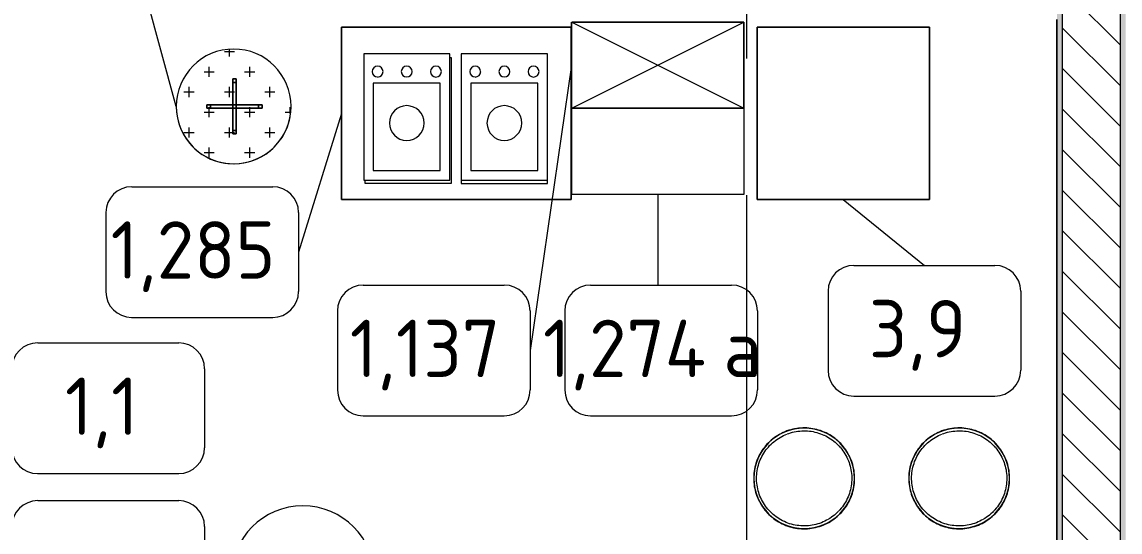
# Model space of a CAD drawing. Header units: millimetres. Extents: x -2766 to 205613, y -8553 to 29000.
# Drawn here: x 27085 to 30910, y 5293 to 7071 of the extents above; entities that cross this region are included whole.
import ezdxf

# ---------------------------------------------------------------- set-up
doc = ezdxf.new("R2010")
doc.units = ezdxf.units.MM
doc.linetypes.add('Осевая', pattern=[3175, 635, -476.25, 1587.5, -476.25])
for name, color, linetype, lineweight in [('A-AREA-IDEN', 7, 'Continuous', 9), ('A-WALL', 7, 'Continuous', 9), ('I-FURN', 7, 'Continuous', 9), ('I-FURN-IDEN', 7, 'Continuous', 9), ('I-WALL', 7, 'Continuous', 9), ('P-SANR-FIXT', 7, 'Continuous', 9), ('P-SANR-FIXT-2', 7, 'Continuous', 13), ('Оси-2', 7, 'Осевая', 9)]:
    doc.layers.add(name, color=color, linetype=linetype, lineweight=lineweight)
for name, color, linetype, lineweight, true_color in [('A-WALL-1', 9, 'Continuous', 9, 0x808080), ('A-WALL-FNSH-1', 9, 'Continuous', 9, 0x808080), ('I-FURN-1', 9, 'Continuous', 9, 0x808080), ('P-SANR-FIXT-1', 9, 'Continuous', 13, 0x808080)]:
    doc.layers.add(name, color=color, linetype=linetype, lineweight=lineweight, true_color=true_color)
doc.styles.add('GOST Common', font='GOST_Common.ttf', dxfattribs={"height": 200})
pattern_1 = [(0, (0, 0), (121.92, 30.48), [10.058, -81.382, 10.058, -81.382, -487.68]), (0, (0, 0), (121.92, 30.48), [-182.88, 10.058, -172.822, 10.058, -81.382, -213.36]), (0, (0, 0), (121.92, 30.48), [-457.2, 10.058, -50.902, 10.058, -142.342]), (120, (45.72, 15.24), (-87.356454, 90.345817), [10.058, -81.382, 10.058, -81.382, -487.68]), (120, (45.72, 15.24), (-87.356454, 90.345817), [-182.88, 10.058, -172.822, 10.058, -81.382, -213.36]), (120, (45.72, 15.24), (-87.356454, 90.345817), [-457.2, 10.058, -50.902, 10.058, -142.342]), (240, (60.96, 76.2), (-34.563546, -120.825817), [10.058, -81.382, 10.058, -81.382, -487.68]), (240, (60.96, 76.2), (-34.563546, -120.825817), [-182.88, 10.058, -172.822, 10.058, -81.382, -213.36]), (240, (60.96, 76.2), (-34.563546, -120.825817), [-457.2, 10.058, -50.902, 10.058, -142.342])]

# ---------------------------------------------------------------- blocks, each defined once
blk = doc.blocks.new('DOO_2D_Мойка двойная - 800х600-18611705-План расстановки мебели и оборудования 2 этажа в осях 1-12')
at = {"layer": 'P-SANR-FIXT-1'}
for p, q in [((-400, -420), (-400, 180)), ((-400, 180), (400, 180)), ((400, 180), (400, -420)), ((-22.5, 75), (-17.5, 75)), ((-17.5, 75), (-17.5, -365)), ((-317.5, -365), (-317.5, -352.4)), ((-17.5, -365), (-317.5, -365)), ((17.5, -352.4), (17.5, -365)), ((17.5, -365), (317.5, -365)), ((317.5, -365), (317.5, -352.4)), ((400, -420), (-400, -420))]:
    blk.add_line(p, q, dxfattribs=at)
blk = doc.blocks.new('вешалка - 1_15-26230894-План расстановки мебели и оборудования 2 этажа в осях 1-12')
at = {"layer": 'I-FURN'}
h = blk.add_hatch(dxfattribs=at)
h.set_pattern_fill('FP_90', color=256, style=0, pattern_type=2)
h.set_pattern_definition([(0, (-27822.396, -6776.49), (70.485, 70.485), [35.242, -105.727]), (90, (-27804.775, -6794.11), (-70.485, 70.485), [35.242, -105.727])])
h.paths.add_polyline_path([(24.1, -198.5), (70.9, -187), (113.6, -164.6), (149.7, -132.6), (177.1, -92.9), (194.2, -47.9), (200, 0), (194.2, 47.9), (177.1, 92.9), (149.7, 132.6), (113.6, 164.6), (70.9, 187), (23.2, 198.5), (-24.1, 198.5), (-70.9, 187), (-113.6, 164.6), (-149.7, 132.6), (-177.1, 92.9), (-194.2, 47.9), (-200, 0), (-194.2, -47.9), (-177.1, -92.9), (-149.7, -132.6), (-113.6, -164.6), (-70.9, -187), (-24.1, -198.5)])
at = {"layer": 'I-FURN-1'}
for p, q in [((9, 96), (-3, 96)), ((-3, 96), (-3, 84)), ((-3, 84), (-3, 96)), ((-3, 96), (9, 96)), ((9, 96), (-3, 96)), ((-3, 96), (-3, 84)), ((-3, 84), (-3, 96)), ((-3, 96), (9, 96)), ((-3, 84), (9, 84)), ((9, 84), (-3, 84)), ((-3, 84), (-3, 6)), ((-3, 6), (-3, 84)), ((9, 84), (9, 96)), ((9, 96), (9, 84)), ((9, 84), (9, 96)), ((9, 96), (9, 84)), ((9, 6), (9, 84)), ((9, 84), (9, 6)), ((-81, 6), (-93, 6)), ((-93, 6), (-93, -6)), ((-93, -6), (-93, 6)), ((-93, 6), (-81, 6)), ((-81, 6), (-93, 6)), ((-93, 6), (-93, -6)), ((-93, -6), (-93, 6)), ((-93, 6), (-81, 6)), ((-81, -6), (-81, 6)), ((-81, 6), (-81, -6)), ((-3, 6), (-81, 6)), ((-81, 6), (-3, 6)), ((9, 6), (-3, 6)), ((-3, 6), (-3, -6)), ((-3, -6), (-3, 6)), ((-3, 6), (9, 6)), ((87, 6), (9, 6)), ((9, 6), (87, 6)), ((9, -6), (9, 6)), ((9, 6), (9, -6)), ((99, 6), (87, 6)), ((87, 6), (87, -6)), ((87, -6), (87, 6)), ((87, 6), (99, 6)), ((99, 6), (87, 6)), ((87, 6), (99, 6)), ((99, -6), (99, 6)), ((99, 6), (99, -6)), ((99, -6), (99, 6)), ((99, 6), (99, -6)), ((-93, -6), (-81, -6)), ((-81, -6), (-93, -6)), ((-93, -6), (-81, -6)), ((-81, -6), (-93, -6)), ((-81, -6), (-3, -6)), ((-3, -6), (-81, -6)), ((-3, -6), (-3, -84)), ((-3, -84), (-3, -6)), ((-3, -6), (9, -6)), ((9, -6), (-3, -6)), ((9, -84), (9, -6)), ((9, -6), (87, -6)), ((87, -6), (9, -6)), ((9, -6), (9, -84)), ((87, -6), (99, -6)), ((99, -6), (87, -6)), ((87, -6), (99, -6)), ((99, -6), (87, -6)), ((9, -84), (-3, -84)), ((-3, -84), (-3, -96)), ((-3, -96), (-3, -84)), ((-3, -84), (9, -84)), ((-3, -84), (-3, -96)), ((-3, -96), (-3, -84)), ((-3, -96), (9, -96)), ((9, -96), (-3, -96)), ((-3, -96), (9, -96)), ((9, -96), (-3, -96)), ((9, -96), (9, -84)), ((9, -84), (9, -96)), ((9, -96), (9, -84)), ((9, -84), (9, -96))]:
    blk.add_line(p, q, dxfattribs=at)
for start, end in [(360, 180), (0, 180), (180, 360), (332.3077, 0), (180, 332.3077)]:
    blk.add_arc((0, 0), 200, start, end, dxfattribs=at)
blk = doc.blocks.new('Холодильник встроенный 1180 мм - 3_9-25480617-План расстановки мебели и оборудования 2 этажа в осях 1-12')
at = {"layer": 'I-FURN-1'}
for p, q in [((305.1, 329.9), (-294.9, 329.9)), ((-294.9, 329.9), (-294.9, -270.1)), ((-294.9, -270.1), (-294.9, 329.9)), ((-294.9, 329.9), (305.1, 329.9)), ((305.1, -270.1), (305.1, 329.9)), ((305.1, 329.9), (305.1, -270.1)), ((-294.9, -270.1), (305.1, -270.1)), ((305.1, -270.1), (-294.9, -270.1))]:
    blk.add_line(p, q, dxfattribs=at)
blk = doc.blocks.new('Шкаф параметрический - 1_137-26238011-План расстановки мебели и оборудования 2 этажа в осях 1-12')
at = {"layer": 'I-FURN-1'}
for p, q in [((0, 0), (0, -300)), ((0, -300), (0, 0)), ((0.2, -299.9), (600, 0)), ((600, 0), (0.2, 0)), ((0.2, 0), (600, 0)), ((600, -300), (600, 0)), ((600, 0), (600, -300)), ((0.2, -0.1), (600, -300)), ((0.2, -300), (600, -300)), ((600, -300), (0.2, -300))]:
    blk.add_line(p, q, dxfattribs=at)
blk = doc.blocks.new('Стол базовый прямоугольный - 1_274а-26238015-План расстановки мебели и оборудования 2 этажа в осях 1-12')
at = {"layer": 'I-FURN-1'}
for p, q in [((-300, 300), (300, 300)), ((-300, -300), (-300, 300)), ((300, 300), (300, -300)), ((300, -300), (-300, -300))]:
    blk.add_line(p, q, dxfattribs=at)
blk = doc.blocks.new('Stool _3_ - Aluminium Stool-25468964-План расстановки мебели и оборудования 2 этажа в осях 1-12')
at = {"layer": 'I-FURN-1'}
blk.add_line((-1.2, 165.8), (3.8, 165.7), dxfattribs=at)
at = {"layer": 'I-FURN-1', "flags": 128}
for points in [[(175.8, 0), (175.7, 7), (175.2, 14), (174.5, 21), (173.6, 28), (172.3, 34.9), (170.8, 41.8), (169, 48.6), (166.9, 55.3), (164.5, 61.9), (161.9, 68.5), (159.1, 74.9), (155.9, 81.2), (152.6, 87.4), (148.9, 93.4), (145.1, 99.3), (141, 105), (136.7, 110.5), (132.2, 115.9), (127.4, 121.1), (122.5, 126.1), (117.3, 130.9), (112, 135.5), (106.5, 139.9), (100.8, 144), (95, 147.9), (89, 151.6), (82.9, 155), (76.6, 158.2), (70.2, 161.2), (63.7, 163.9), (57.1, 166.3), (50.4, 168.4), (43.6, 170.3), (36.8, 171.9), (29.9, 173.2), (22.9, 174.3), (15.9, 175.1), (8.9, 175.6), (1.9, 175.8), (-5.1, 175.7), (-12.2, 175.4), (-19.2, 174.8), (-26.1, 173.8), (-33.1, 172.7), (-39.9, 171.2), (-46.8, 169.5), (-53.5, 167.5), (-60.1, 165.2), (-66.7, 162.6), (-73.2, 159.9), (-79.5, 156.8), (-85.7, 153.5), (-91.8, 149.9), (-97.7, 146.2), (-103.5, 142.1), (-109.1, 137.9), (-114.5, 133.4), (-119.7, 128.7), (-124.8, 123.8), (-129.6, 118.7), (-134.3, 113.5), (-138.7, 108), (-142.9, 102.4), (-146.9, 96.6), (-150.6, 90.6), (-154.1, 84.5), (-157.4, 78.3), (-160.4, 71.9), (-163.2, 65.5), (-165.6, 58.9), (-167.9, 52.2), (-169.8, 45.5), (-171.5, 38.6), (-172.9, 31.7), (-174, 24.8), (-174.9, 17.8), (-175.5, 10.8), (-175.8, 3.8), (-175.8, 0)], [(-105.6, 127.8), (-100.4, 131.9), (-95.1, 135.8), (-89.6, 139.5), (-83.9, 143), (-78.1, 146.2), (-72.2, 149.2), (-66.2, 152), (-60.1, 154.5)], [(-59.6, 154.7), (-53.9, 156.8), (-47.5, 158.8), (-41.1, 160.6), (-34.7, 162.1), (-28.2, 163.4), (-21.6, 164.4), (-15, 165.1), (-8.4, 165.6), (-1.8, 165.8)], [(4.8, 165.7), (11.5, 165.4), (18.1, 164.8), (24.6, 164), (31.2, 162.8), (37.7, 161.5), (44.1, 159.8), (50.5, 157.9), (56.7, 155.8), (62.9, 153.4), (69, 150.8)], [(-162.3, 33.7), (-161, 39.4), (-159.3, 45.8), (-157.4, 52.2), (-155.2, 58.4), (-152.7, 64.6), (-150, 70.6), (-147.1, 76.6), (-143.9, 82.4), (-140.5, 88.1), (-136.8, 93.6), (-133, 99), (-128.9, 104.3), (-124.6, 109.3), (-120.2, 114.2), (-115.5, 118.9), (-110.7, 123.5), (-105.9, 127.5)], [(69.3, 150.6), (75, 147.9), (80.8, 144.8), (86.5, 141.4), (92.1, 137.8), (97.6, 134), (102.9, 130), (108, 125.8), (112.9, 121.4), (117.7, 116.8), (122.3, 112), (126.6, 107)], [(127.5, 106), (130.8, 101.9), (134.8, 96.5), (138.5, 91.1), (142.1, 85.5), (145.4, 79.7), (148.4, 73.8), (151.3, 67.8), (153.9, 61.7), (156.2, 55.5), (158.3, 49.2), (160.2, 42.9), (161.7, 36.4), (163.1, 29.9), (164.1, 23.4), (164.9, 16.8), (165.5, 10.2), (165.8, 3.6), (165.8, 0)], [(-175.8, 0), (-175.7, -7), (-175.2, -14), (-174.5, -21), (-173.6, -28), (-172.3, -34.9), (-170.8, -41.8), (-169, -48.6), (-166.9, -55.3), (-164.5, -61.9), (-161.9, -68.5), (-159.1, -74.9), (-155.9, -81.2), (-152.6, -87.4), (-148.9, -93.4), (-145.1, -99.3), (-141, -105), (-136.7, -110.5), (-132.2, -115.9), (-127.4, -121.1), (-122.5, -126.1), (-117.3, -130.9), (-112, -135.5), (-106.5, -139.9), (-100.8, -144), (-95, -147.9), (-89, -151.6), (-82.9, -155), (-76.6, -158.2), (-70.2, -161.2), (-63.7, -163.9), (-57.1, -166.3), (-50.4, -168.4), (-43.6, -170.3), (-36.8, -171.9), (-29.9, -173.2), (-22.9, -174.3), (-15.9, -175.1), (-8.9, -175.6), (-1.9, -175.8), (5.1, -175.7), (12.2, -175.4), (19.2, -174.8), (26.1, -173.8), (33.1, -172.7), (39.9, -171.2), (46.8, -169.5), (53.5, -167.5), (60.1, -165.2), (66.7, -162.6), (73.2, -159.9), (79.5, -156.8), (85.7, -153.5), (91.8, -149.9), (97.7, -146.2), (103.5, -142.1), (109.1, -137.9), (114.5, -133.4), (119.7, -128.7), (124.8, -123.8), (129.6, -118.7), (134.3, -113.5), (138.7, -108), (142.9, -102.4), (146.9, -96.6), (150.6, -90.6), (154.1, -84.5), (157.4, -78.3), (160.4, -71.9), (163.2, -65.5), (165.6, -58.9), (167.9, -52.2), (169.8, -45.5), (171.5, -38.6), (172.9, -31.7), (174, -24.8), (174.9, -17.8), (175.5, -10.8), (175.8, -3.8), (175.8, 0)], [(-165.8, 0), (-165.7, 6.6), (-165.3, 13.2), (-164.6, 19.8), (-163.7, 26.4), (-162.5, 32.9)], [(-44.1, -159.8), (-50.5, -157.9), (-56.7, -155.8), (-62.9, -153.4), (-69, -150.8), (-75, -147.9), (-80.8, -144.8), (-86.5, -141.4), (-92.1, -137.8), (-97.6, -134), (-102.9, -130), (-108, -125.8), (-112.9, -121.4), (-117.7, -116.8), (-122.3, -112), (-126.6, -107), (-130.8, -101.9), (-134.8, -96.5), (-138.5, -91.1), (-142.1, -85.5), (-145.4, -79.7), (-148.4, -73.8), (-151.3, -67.8), (-153.9, -61.7), (-156.2, -55.5), (-158.3, -49.2), (-160.2, -42.9), (-161.7, -36.4), (-163.1, -29.9), (-164.1, -23.4), (-164.9, -16.8), (-165.5, -10.2), (-165.8, -3.6), (-165.8, 0)], [(165.8, 0), (165.7, -6.6), (165.3, -13.2), (164.6, -19.8), (163.7, -26.4), (162.5, -32.9), (161, -39.4), (159.3, -45.8), (157.4, -52.2), (155.2, -58.4), (152.7, -64.6), (150, -70.6), (147.1, -76.6), (143.9, -82.4), (140.5, -88.1), (136.8, -93.6), (133, -99), (128.9, -104.3), (124.6, -109.3), (121, -113.4)], [(119.9, -114.5), (115.5, -118.9), (110.7, -123.5), (105.6, -127.8), (100.4, -131.9), (95.1, -135.8), (89.6, -139.5), (85, -142.3)], [(83.9, -143), (78.1, -146.2), (72.2, -149.2), (66.2, -152), (60.1, -154.5), (53.9, -156.8), (47.5, -158.8), (41.1, -160.6), (34.7, -162.1), (28.2, -163.4), (21.6, -164.4), (15, -165.1), (8.4, -165.6), (1.8, -165.8), (-4.8, -165.7), (-11.5, -165.4), (-18.1, -164.8), (-24.6, -164), (-31.2, -162.8), (-37.7, -161.5), (-44.1, -159.8)]]:
    blk.add_lwpolyline(points, dxfattribs=at)
at = {"layer": 'I-FURN-1'}
for start, end in [(360, 180), (0, 180), (180, 0), (180, 360)]:
    blk.add_arc((0, 0), 175, start, end, dxfattribs=at)
blk = doc.blocks.new('Stool _3_ - Aluminium Stool-V120-План расстановки мебели и оборудования 2 этажа в осях 1-12')
at = {"layer": 'I-FURN-1'}
blk.add_line((-1.2, 165.8), (3.8, 165.7), dxfattribs=at)
at = {"layer": 'I-FURN-1', "flags": 128}
for points in [[(175.8, 0), (175.7, 7), (175.2, 14), (174.5, 21), (173.6, 28), (172.3, 34.9), (170.8, 41.8), (169, 48.6), (166.9, 55.3), (164.5, 61.9), (161.9, 68.5), (159.1, 74.9), (155.9, 81.2), (152.6, 87.4), (148.9, 93.4), (145.1, 99.3), (141, 105), (136.7, 110.5), (132.2, 115.9), (127.4, 121.1), (122.5, 126.1), (117.3, 130.9), (112, 135.5), (106.5, 139.9), (100.8, 144), (95, 147.9), (89, 151.6), (82.9, 155), (76.6, 158.2), (70.2, 161.2), (63.7, 163.9), (57.1, 166.3), (50.4, 168.4), (43.6, 170.3), (36.8, 171.9), (29.9, 173.2), (22.9, 174.3), (15.9, 175.1), (8.9, 175.6), (1.9, 175.8), (-5.1, 175.7), (-12.2, 175.4), (-19.2, 174.8), (-26.1, 173.8), (-33.1, 172.7), (-39.9, 171.2), (-46.8, 169.5), (-53.5, 167.5), (-60.1, 165.2), (-66.7, 162.6), (-73.2, 159.9), (-79.5, 156.8), (-85.7, 153.5), (-91.8, 149.9), (-97.7, 146.2), (-103.5, 142.1), (-109.1, 137.9), (-114.5, 133.4), (-119.7, 128.7), (-124.8, 123.8), (-129.6, 118.7), (-134.3, 113.5), (-138.7, 108), (-142.9, 102.4), (-146.9, 96.6), (-150.6, 90.6), (-154.1, 84.5), (-157.4, 78.3), (-160.4, 71.9), (-163.2, 65.5), (-165.6, 58.9), (-167.9, 52.2), (-169.8, 45.5), (-171.5, 38.6), (-172.9, 31.7), (-174, 24.8), (-174.9, 17.8), (-175.5, 10.8), (-175.8, 3.8), (-175.8, 0)], [(-78.1, 146.2), (-72.2, 149.2), (-66.2, 152), (-60.1, 154.5)], [(-59.6, 154.7), (-53.9, 156.8), (-47.5, 158.8), (-41.1, 160.6), (-34.7, 162.1), (-28.2, 163.4), (-21.6, 164.4), (-15, 165.1), (-8.4, 165.6), (-1.8, 165.8)], [(4.8, 165.7), (11.5, 165.4), (18.1, 164.8), (24.6, 164), (31.2, 162.8), (37.7, 161.5), (44.1, 159.8), (50.5, 157.9), (56.7, 155.8), (62.9, 153.4), (69, 150.8)], [(-162.3, 33.7), (-161, 39.4), (-159.3, 45.8), (-157.4, 52.2), (-155.2, 58.4), (-152.7, 64.6), (-150, 70.6), (-147.1, 76.6), (-143.9, 82.4), (-140.5, 88.1), (-136.8, 93.6), (-133, 99), (-128.9, 104.3), (-124.6, 109.3), (-120.2, 114.2), (-115.5, 118.9), (-110.7, 123.5), (-105.9, 127.5)], [(-105.6, 127.8), (-100.4, 131.9), (-95.1, 135.8), (-89.6, 139.5), (-83.9, 143), (-78.1, 146.2)], [(69.3, 150.6), (75, 147.9), (80.8, 144.8), (86.5, 141.4), (92.1, 137.8), (97.6, 134), (102.9, 130), (108, 125.8), (112.9, 121.4), (117.7, 116.8), (122.3, 112), (126.6, 107)], [(127.5, 106), (130.8, 101.9), (134.8, 96.5), (138.5, 91.1), (142.1, 85.5), (145.4, 79.7), (148.4, 73.8), (151.3, 67.8), (153.9, 61.7), (156.2, 55.5), (158.3, 49.2), (160.2, 42.9), (161.7, 36.4), (163.1, 29.9), (164.1, 23.4), (164.9, 16.8), (165.5, 10.2), (165.8, 3.6), (165.8, 0)], [(-175.8, 0), (-175.7, -7), (-175.2, -14), (-174.5, -21), (-173.6, -28), (-172.3, -34.9), (-170.8, -41.8), (-169, -48.6), (-166.9, -55.3), (-164.5, -61.9), (-161.9, -68.5), (-159.1, -74.9), (-155.9, -81.2), (-152.6, -87.4), (-148.9, -93.4), (-145.1, -99.3), (-141, -105), (-136.7, -110.5), (-132.2, -115.9), (-127.4, -121.1), (-122.5, -126.1), (-117.3, -130.9), (-112, -135.5), (-106.5, -139.9), (-100.8, -144), (-95, -147.9), (-89, -151.6), (-82.9, -155), (-76.6, -158.2), (-70.2, -161.2), (-63.7, -163.9), (-57.1, -166.3), (-50.4, -168.4), (-43.6, -170.3), (-36.8, -171.9), (-29.9, -173.2), (-22.9, -174.3), (-15.9, -175.1), (-8.9, -175.6), (-1.9, -175.8), (5.1, -175.7), (12.2, -175.4), (19.2, -174.8), (26.1, -173.8), (33.1, -172.7), (39.9, -171.2), (46.8, -169.5), (53.5, -167.5), (60.1, -165.2), (66.7, -162.6), (73.2, -159.9), (79.5, -156.8), (85.7, -153.5), (91.8, -149.9), (97.7, -146.2), (103.5, -142.1), (109.1, -137.9), (114.5, -133.4), (119.7, -128.7), (124.8, -123.8), (129.6, -118.7), (134.3, -113.5), (138.7, -108), (142.9, -102.4), (146.9, -96.6), (150.6, -90.6), (154.1, -84.5), (157.4, -78.3), (160.4, -71.9), (163.2, -65.5), (165.6, -58.9), (167.9, -52.2), (169.8, -45.5), (171.5, -38.6), (172.9, -31.7), (174, -24.8), (174.9, -17.8), (175.5, -10.8), (175.8, -3.8), (175.8, 0)], [(-165.8, 0), (-165.7, 6.6), (-165.3, 13.2), (-164.6, 19.8), (-163.7, 26.4), (-162.5, 32.9)], [(-130.8, -101.9), (-134.8, -96.5), (-138.5, -91.1), (-142.1, -85.5), (-145.4, -79.7), (-148.4, -73.8), (-151.3, -67.8), (-153.9, -61.7), (-156.2, -55.5), (-158.3, -49.2), (-160.2, -42.9), (-161.7, -36.4), (-163.1, -29.9), (-164.1, -23.4), (-164.9, -16.8), (-165.5, -10.2), (-165.8, -3.6), (-165.8, 0)], [(165.8, 0), (165.7, -6.6), (165.3, -13.2), (164.6, -19.8), (163.7, -26.4), (162.5, -32.9), (161, -39.4), (159.3, -45.8), (157.4, -52.2), (155.2, -58.4), (152.7, -64.6), (150, -70.6), (147.1, -76.6), (143.9, -82.4), (140.5, -88.1), (136.8, -93.6), (133, -99), (128.9, -104.3), (124.6, -109.3), (121, -113.4)], [(-44.1, -159.8), (-50.5, -157.9), (-56.7, -155.8), (-62.9, -153.4), (-69, -150.8), (-75, -147.9), (-80.8, -144.8), (-86.5, -141.4), (-92.1, -137.8), (-97.6, -134), (-102.9, -130), (-108, -125.8), (-112.9, -121.4), (-117.7, -116.8), (-122.3, -112), (-126.6, -107), (-130.8, -101.9)], [(119.9, -114.5), (115.5, -118.9), (110.7, -123.5), (105.6, -127.8), (100.4, -131.9), (95.1, -135.8), (89.6, -139.5), (85, -142.3)], [(83.9, -143), (78.1, -146.2), (72.2, -149.2), (66.2, -152), (60.1, -154.5), (53.9, -156.8), (47.5, -158.8), (41.1, -160.6), (34.7, -162.1), (28.2, -163.4), (21.6, -164.4), (15, -165.1), (8.4, -165.6), (1.8, -165.8), (-4.8, -165.7), (-11.5, -165.4), (-18.1, -164.8), (-24.6, -164), (-31.2, -162.8), (-37.7, -161.5), (-44.1, -159.8)]]:
    blk.add_lwpolyline(points, dxfattribs=at)
at = {"layer": 'I-FURN-1'}
for start, end in [(360, 180), (0, 180), (180, 0), (180, 360)]:
    blk.add_arc((0, 0), 175, start, end, dxfattribs=at)
blk = doc.blocks.new('Мойка кухонная - Мойка Steel Hammer SH R 5151 GLOWE-25557159-План расстановки мебели и оборудования 2 этажа в осях 1-12')
at = {"layer": 'P-SANR-FIXT'}
for p, q in [((150, 0), (-150, 0)), ((-150, 0), (-150, -440)), ((150, -440), (150, 0)), ((116.1, -102.3), (-116.6, -102.3)), ((-116.6, -102.3), (-116.6, -406.4)), ((116.1, -406.4), (116.1, -102.3)), ((-116.6, -406.4), (116.1, -406.4)), ((-150, -440), (150, -440))]:
    blk.add_line(p, q, dxfattribs=at)
for centre, radius, start, end in [((-101.6, -61.9), 19, 90, 180), ((-101.6, -61.9), 19, 180, 270), ((-101.6, -61.9), 19, 360, 90), ((-101.6, -61.9), 19.1, 270, 360), ((0, -61.9), 19, 360, 180), ((0, -61.9), 19, 180, 360), ((101.6, -61.9), 19.1, 360, 180), ((101.6, -61.9), 19.1, 180, 360), ((0, -241.3), 60.5, 360, 180), ((0, -241.3), 60.5, 180, 360)]:
    blk.add_arc(centre, radius, start, end, dxfattribs=at)
blk = doc.blocks.new('Марка_Мебель - В прямоуг_Balcon_Марка-25523697-План расстановки мебели и оборудования 2 этажа в осях 1-12')
at = {"layer": 'I-FURN-IDEN'}
for p, q in [((-2.455, 2.278), (2.455, 2.278)), ((-3.355, 1.378), (-3.355, -1.384)), ((3.355, 1.378), (3.355, -1.378)), ((-2.461, -2.278), (2.455, -2.278))]:
    blk.add_line(p, q, dxfattribs=at)
for centre, radius, start, end in [((-2.455, 1.378), 0.9, 90, 180), ((2.455, 1.378), 0.9, 0, 90), ((-2.461, -1.384), 0.893, 180, 270), ((2.455, -1.378), 0.9, 270, 0)]:
    blk.add_arc(centre, radius, start, end, dxfattribs=at)
blk = doc.blocks.new('Марка_Помещения - Номер-25198446-План расстановки мебели и оборудования 2 этажа в осях 1-12')
at = {"layer": 'A-AREA-IDEN'}
for start, end in [(360, 180), (180, 360)]:
    blk.add_arc((0, 0), 2.5, start, end, dxfattribs=at)

msp = doc.modelspace()

# ---------------------------------------------------------------- hatches: boundary and pattern name
at = {"layer": 'I-WALL'}
h = msp.add_hatch(dxfattribs=at)
h.set_pattern_fill('FP_87', color=256, style=0, pattern_type=2)
h.set_pattern_definition(pattern_1)
h.paths.add_polyline_path([(30910, 100), (30930, 100), (30930, 7900), (30910, 7900), (30910, 191.6)])
h = msp.add_hatch(dxfattribs=at)
h.set_pattern_fill('FP_11', color=256, style=0, pattern_type=2)
h.set_pattern_definition([(135, (0, 0), (-70.71068, -70.71068), [])])
h.paths.add_polyline_path([(30910, 100), (30910, 7700), (30710, 7700), (30710, 100)])
h = msp.add_hatch(dxfattribs=at)
h.set_pattern_fill('FP_87', color=256, style=0, pattern_type=2)
h.set_pattern_definition(pattern_1)
h.paths.add_polyline_path([(30690, 100), (30710, 100), (30710, 7100), (30690, 7100), (30690, 140)])

# ---------------------------------------------------------------- linework, layer by layer
at = {"layer": 'A-WALL'}
msp.add_line((30690, 7080), (30690, 141), dxfattribs=at)
at = {"layer": 'A-WALL-1'}
for p, q in [((30910, 7900), (30910, -250)), ((30710, 100), (30710, 7700))]:
    msp.add_line(p, q, dxfattribs=at)
at = {"layer": 'A-WALL-FNSH-1'}
msp.add_line((30689, 7079), (30689, 141), dxfattribs=at)
at = {"layer": 'I-FURN-1'}
for p, q in [((28997.9, 7052.4), (28197.9, 7052.4)), ((28197.9, 7052.4), (28197.9, 6452.4)), ((28197.9, 6452.4), (28197.9, 7052.4)), ((28197.9, 7052.4), (28997.9, 7052.4)), ((28997.9, 6452.4), (28997.9, 7052.4)), ((28997.9, 7052.4), (28997.9, 6452.4)), ((28197.9, 6452.4), (28997.9, 6452.4)), ((28997.9, 6452.4), (28197.9, 6452.4))]:
    msp.add_line(p, q, dxfattribs=at)
at = {"layer": 'I-FURN-IDEN'}
for p, q in [((27622.4, 6776.5), (27445.1, 7430.3)), ((28999.7, 6920), (28854.9, 5925.9)), ((28197.9, 6752.4), (28048.5, 6269)), ((29299.9, 6470), (29299.9, 6153.7)), ((29945.8, 6452.3), (30228.5, 6222.5))]:
    msp.add_line(p, q, dxfattribs=at)
at = {"layer": 'Оси-2'}
msp.add_line((29610, 593.7), (29610, 24898.1), dxfattribs=at)

# ---------------------------------------------------------------- block references
at = {"layer": 'A-AREA-IDEN', "xscale": 99.99999999999993, "yscale": 99.99999999999993, "zscale": 99.99999999999993}
msp.add_blockref('Марка_Помещения - Номер-25198446-План расстановки мебели и оборудования 2 этажа в осях 1-12', (28063.5, 5134.3), dxfattribs=at)
at = {"layer": 'I-FURN-1'}
for name, p in [('Шкаф параметрический - 1_137-26238011-План расстановки мебели и оборудования 2 этажа в осях 1-12', (28999.7, 7070)), ('Холодильник встроенный 1180 мм - 3_9-25480617-План расстановки мебели и оборудования 2 этажа в осях 1-12', (29940.7, 6722.4)), ('вешалка - 1_15-26230894-План расстановки мебели и оборудования 2 этажа в осях 1-12', (27822.4, 6776.5)), ('Stool _3_ - Aluminium Stool-25468964-План расстановки мебели и оборудования 2 этажа в осях 1-12', (29809.7, 5480)), ('Stool _3_ - Aluminium Stool-V120-План расстановки мебели и оборудования 2 этажа в осях 1-12', (30349.7, 5480))]:
    msp.add_blockref(name, p, dxfattribs=at)
at = {"layer": 'I-FURN-1', "rotation": 180}
msp.add_blockref('Стол базовый прямоугольный - 1_274а-26238015-План расстановки мебели и оборудования 2 этажа в осях 1-12', (29299.9, 6770), dxfattribs=at)
at = {"layer": 'I-FURN-IDEN', "xscale": 99.99999999999993, "yscale": 99.99999999999993, "zscale": 99.99999999999993}
for p in [(27713, 6269), (30228.5, 5994.7), (28519.5, 5925.9), (29311.4, 5925.9), (27385.5, 5724.6), (27385.5, 5174.5)]:
    msp.add_blockref('Марка_Мебель - В прямоуг_Balcon_Марка-25523697-План расстановки мебели и оборудования 2 этажа в осях 1-12', p, dxfattribs=at)
at = {"layer": 'P-SANR-FIXT-1'}
msp.add_blockref('DOO_2D_Мойка двойная - 800х600-18611705-План расстановки мебели и оборудования 2 этажа в осях 1-12', (28597.9, 6872.4), dxfattribs=at)
at = {"layer": 'P-SANR-FIXT-2'}
for p in [(28425.4, 6960), (28765.4, 6960)]:
    msp.add_blockref('Мойка кухонная - Мойка Steel Hammer SH R 5151 GLOWE-25557159-План расстановки мебели и оборудования 2 этажа в осях 1-12', p, dxfattribs=at)

# ---------------------------------------------------------------- texts
at = {"layer": 'I-FURN-IDEN', "char_height": 200, "attachment_point": 1, "style": 'GOST Common'}
for s, insert, width in [('1,285', (27394, 6376), 737.552), ('3,9', (30035, 6101.8), 432.911), ('1,137', (28227, 6033), 673.417), ('1,274', (28899.9, 6033), 761.603), ('\\fGOST Common|b0|i0|c204|p34|;а', (29528.3, 6033), 200.422), ('1,1', (27235, 5831.6), 328.692)]:
    msp.add_mtext(s, dxfattribs=dict(at, insert=insert, width=width))

doc.saveas('drawing.dxf')
